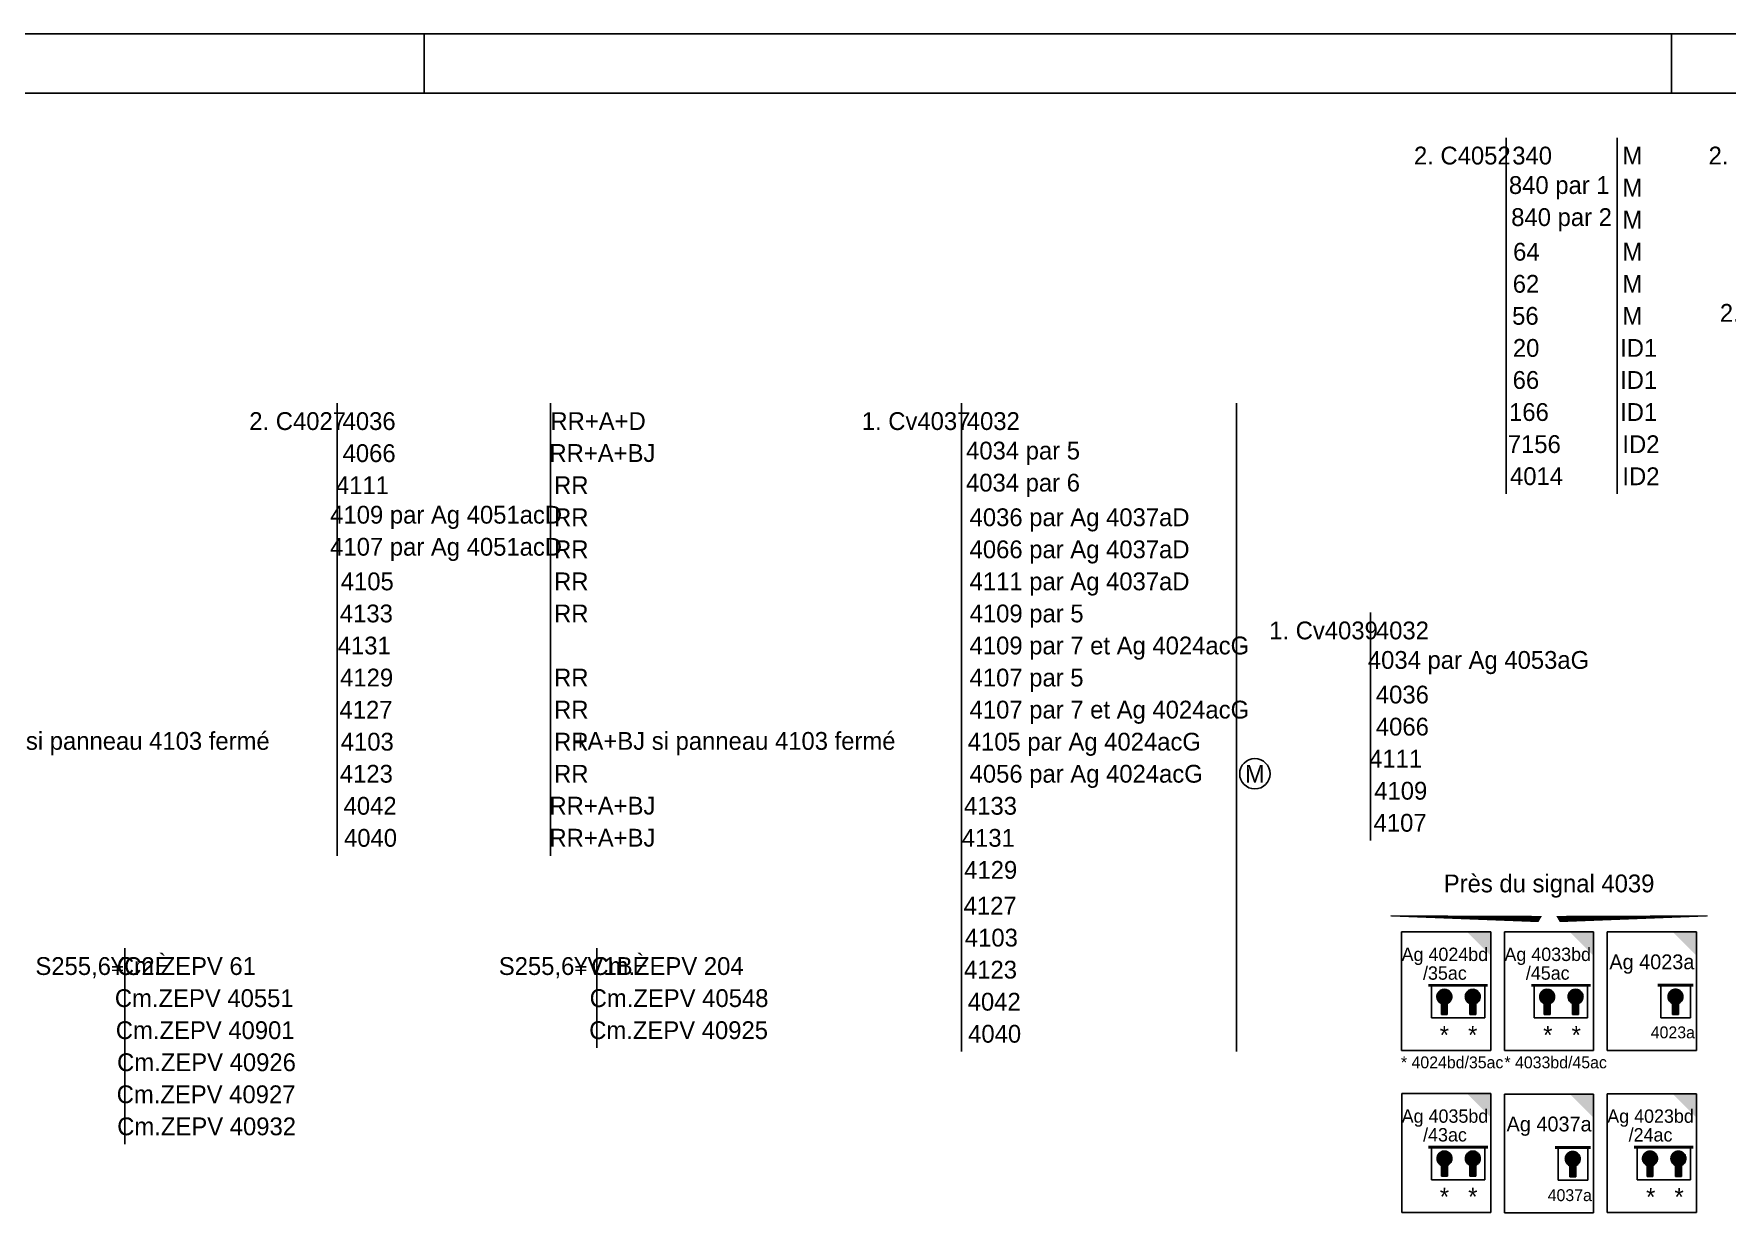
# Model space of a CAD drawing. Header units: metres. Extents: x 0 to 4410, y 0 to 594.
# Drawn here: x 1404.3 to 1689.3, y 395 to 594 of the extents above; entities that cross this region are included whole.
import ezdxf
from ezdxf.enums import TextEntityAlignment as Align

# ---------------------------------------------------------------- set-up
doc = ezdxf.new("R2010")
doc.units = ezdxf.units.M
doc.linetypes.add('CONTINU', pattern=[5000, 5000, 0])
doc.layers.add('FORMAT', color=7, linetype='Continuous')
doc.styles.add('es_norme', font='es_isocp.shx')

# ---------------------------------------------------------------- blocks, each defined once
blk = doc.blocks.new('*U75', base_point=(3008.06, 482.4))
at = {"color": 0, "linetype": 'Continuous'}
blk.add_line((2982.53, 486.9), (2982.53, 459.3), dxfattribs=at)
at = {"color": 0, "linetype": 'Continuous', "style": 'es_norme'}
for s, p in [('4127', (2987.36, 483.9)), ('4103', (2987.57, 478.5)), ('4123', (2987.42, 473.1)), ('4042', (2988.05, 467.7)), ('4040', (2988.12, 462.3))]:
    blk.add_text(s, height=3, dxfattribs=at).set_placement(p, align=Align.MIDDLE)
blk = doc.blocks.new('cap2c')
at = {"linetype": 'CONTINU'}
for p, q in [((-10, 5.5), (-10, 11)), ((-1, 11), (-1, 5.5)), ((-1, 5.5), (-10, 5.5))]:
    blk.add_line(p, q, dxfattribs=at)
at = {"linetype": 'CONTINU', "const_width": 0.5}
blk.add_lwpolyline([(-0.5, 11), (-10.5, 11)], dxfattribs=at)
blk = doc.blocks.new('CLEP')
for points in [[(-1.11, 0.64), (1.11, 0.64), (-1.28, 0), (1.28, 0)], [(-1.28, 0), (1.28, 0), (-1.11, -0.64), (1.11, -0.64)], [(-0.64, 1.11), (0.64, 1.11), (-1.11, 0.64), (1.11, 0.64)], [(0, 1.28), (0, 1.28), (-0.64, 1.11), (0.64, 1.11)], [(-1.11, -0.64), (1.11, -0.64), (-0.64, -1.11), (0.64, -1.11)], [(-0.64, -1.11), (0.64, -1.11), (-0.5, -1.14), (0.5, -1.14)], [(-0.5, -1.14), (0.5, -1.14), (-0.5, -3), (0.5, -3)]]:
    blk.add_solid(points)
blk = doc.blocks.new('cap1c')
at = {"linetype": 'CONTINU'}
for p, q in [((-6, 11), (-6, 5.5)), ((-1, 5.5), (-1, 11)), ((-6, 5.5), (-1, 5.5))]:
    blk.add_line(p, q, dxfattribs=at)
at = {"linetype": 'CONTINU', "const_width": 0.5}
blk.add_lwpolyline([(-0.5, 11), (-6.5, 11)], dxfattribs=at)
blk = doc.blocks.new('*U156', base_point=(2225.19, 475.5))
at = {"color": 0, "linetype": 'Continuous'}
blk.add_line((2242.25, 480), (2242.25, 441.6), dxfattribs=at)
at = {"color": 0, "linetype": 'Continuous', "style": 'es_norme'}
blk.add_text('1. Cv4039', height=3, dxfattribs=at).set_placement((2225.19, 475.5))
for s, p in [('4032', (2247.62, 477)), ('4034 par Ag 4053aG', (2260.43, 471.6)), ('4036', (2247.61, 466.2)), ('4066', (2247.61, 460.8)), ('4111', (2246.48, 455.4)), ('4109', (2247.34, 450)), ('4107', (2247.23, 444.6))]:
    blk.add_text(s, height=3, dxfattribs=at).set_placement(p, align=Align.MIDDLE)
blk = doc.blocks.new('com1c')
at = {"linetype": 'CONTINU'}
for p, q in [((0, 0), (0, 20)), ((0, 20), (15, 20)), ((15, 20), (15, 0)), ((10.98, 7.93), (10.98, 6.08)), ((10.98, 6.08), (11.98, 6.08)), ((11.98, 6.08), (11.98, 7.93)), ((15, 0), (0, 0))]:
    blk.add_line(p, q, dxfattribs=at)
blk.add_arc((11.48, 9.08), 1.25, 293.5782, 246.4218, dxfattribs=at)
at = {"linetype": 'CONTINU', "style": 'es_norme'}
for tag, height, p in [('C000', 2.5, (7.5, 13.7)), ('000', 2, (11.53, 1.96))]:
    blk.add_attdef(tag, text='', height=height, dxfattribs=at).set_placement(p, align=Align.CENTER)
blk = doc.blocks.new('*U167', base_point=(1412.54, 435.48))
at = {"color": 0, "linetype": 'Continuous'}
blk.add_line((1427.59, 439.98), (1427.59, 406.98), dxfattribs=at)
at = {"color": 0, "linetype": 'Continuous', "style": 'es_norme'}
blk.add_text('S255,6¥C2È', height=3, dxfattribs=at).set_placement((1412.54, 435.48))
for s, p in [('Cm.ZEPV 61', (1437.96, 436.98)), ('Cm.ZEPV 40551', (1440.96, 431.58)), ('Cm.ZEPV 40901', (1441.12, 426.18)), ('Cm.ZEPV 40926', (1441.34, 420.78)), ('Cm.ZEPV 40927', (1441.27, 415.38)), ('Cm.ZEPV 40932', (1441.36, 409.98))]:
    blk.add_text(s, height=3, dxfattribs=at).set_placement(p, align=Align.MIDDLE)
blk = doc.blocks.new('*U168', base_point=(1458.77, 435.48))
at = {"color": 0, "linetype": 'Continuous'}
blk.add_line((1475.3, 439.98), (1475.3, 423.18), dxfattribs=at)
at = {"color": 0, "linetype": 'Continuous', "style": 'es_norme'}
blk.add_text('S255,6¥V1BÈ', height=3, dxfattribs=at).set_placement((1458.77, 435.48))
for s, p in [('Cm.ZEPV 204', (1487.17, 436.98)), ('Cm.ZEPV 40548', (1489.12, 431.58)), ('Cm.ZEPV 40925', (1489.04, 426.18))]:
    blk.add_text(s, height=3, dxfattribs=at).set_placement(p, align=Align.MIDDLE)
blk = doc.blocks.new('*U169', base_point=(1686.22, 572))
at = {"color": 0, "linetype": 'Continuous'}
blk.add_line((1703.75, 576.5), (1703.75, 559.7), dxfattribs=at)
at = {"color": 0, "linetype": 'Continuous', "style": 'es_norme'}
blk.add_text('2. Cv4056', height=3, dxfattribs=at).set_placement((1686.22, 572))
for s, p in [('66 par Ag 4061bdG', (1720.44, 573.5)), ('7156 par Ag 4045bdD', (1722.39, 568.1)), ('4014 par Ag 4045bdD', (1722.84, 562.7))]:
    blk.add_text(s, height=3, dxfattribs=at).set_placement(p, align=Align.MIDDLE)

msp = doc.modelspace()

# ---------------------------------------------------------------- linework, layer by layer
at = {"linetype": 'Continuous'}
for p, q in [((1652.126, 576.5), (1652.126, 516.5)), ((1670.816, 576.5), (1670.816, 516.5)), ((1455.363, 531.774), (1455.363, 455.574)), ((1491.275, 531.774), (1491.275, 455.574)), ((1560.432, 531.774), (1560.432, 450.174)), ((1606.731, 531.774), (1606.731, 450.174)), ((1606.731, 450.174), (1606.731, 422.574))]:
    msp.add_line(p, q, dxfattribs=at)
at = {"color": 0, "linetype": 'Continuous'}
for p, q in [((1609.841, 471.924), (1609.831, 471.924)), ((1609.831, 466.824), (1609.841, 466.824))]:
    msp.add_line(p, q, dxfattribs=at)
at = {"linetype": 'CONTINU'}
for p, q in [((1634.552, 442.733), (1649.552, 442.733)), ((1634.552, 422.733), (1634.552, 442.733)), ((1649.552, 442.733), (1649.552, 422.733)), ((1651.863, 442.735), (1666.863, 442.735)), ((1651.863, 422.735), (1651.863, 442.735)), ((1666.863, 442.735), (1666.863, 422.735)), ((1641.239, 430.666), (1641.239, 428.811)), ((1642.239, 428.811), (1642.239, 430.666)), ((1646.02, 430.666), (1646.02, 428.811)), ((1647.02, 428.811), (1647.02, 430.666)), ((1658.551, 430.667), (1658.551, 428.813)), ((1659.551, 428.813), (1659.551, 430.667)), ((1663.332, 430.667), (1663.332, 428.813)), ((1664.332, 428.813), (1664.332, 430.667)), ((1641.239, 428.811), (1642.239, 428.811)), ((1646.02, 428.811), (1647.02, 428.811)), ((1658.551, 428.813), (1659.551, 428.813)), ((1663.332, 428.813), (1664.332, 428.813)), ((1649.552, 422.733), (1634.552, 422.733)), ((1666.863, 422.735), (1651.863, 422.735)), ((1634.567, 415.489), (1649.567, 415.489)), ((1634.567, 395.489), (1634.567, 415.489)), ((1649.567, 415.489), (1649.567, 395.489)), ((1651.873, 395.427), (1651.873, 415.427)), ((1651.873, 415.427), (1666.873, 415.427)), ((1666.873, 415.427), (1666.873, 395.427)), ((1669.175, 415.48), (1684.175, 415.48)), ((1669.175, 395.48), (1669.175, 415.48)), ((1684.175, 415.48), (1684.175, 395.48)), ((1641.254, 403.421), (1641.254, 401.567)), ((1642.254, 401.567), (1642.254, 403.421)), ((1646.035, 403.421), (1646.035, 401.567)), ((1647.035, 401.567), (1647.035, 403.421)), ((1662.855, 403.36), (1662.855, 401.505)), ((1663.855, 401.505), (1663.855, 403.36)), ((1675.863, 403.413), (1675.863, 401.558)), ((1676.863, 401.558), (1676.863, 403.413)), ((1680.644, 403.413), (1680.644, 401.558)), ((1681.644, 401.558), (1681.644, 403.413)), ((1641.254, 401.567), (1642.254, 401.567)), ((1646.035, 401.567), (1647.035, 401.567)), ((1662.855, 401.505), (1663.855, 401.505)), ((1675.863, 401.558), (1676.863, 401.558)), ((1680.644, 401.558), (1681.644, 401.558)), ((1649.567, 395.489), (1634.567, 395.489)), ((1666.873, 395.427), (1651.873, 395.427)), ((1684.175, 395.48), (1669.175, 395.48))]:
    msp.add_line(p, q, dxfattribs=at)
at = {"linetype": 'Continuous'}
msp.add_lwpolyline([(1631.148, 442.837, 0, 0, 0), (1632.648, 445.435, 0.2, 1.069, 0), (1657.873, 444.9, 0, 0, 0), (1659.373, 447.498, 0, 0, 0), (1660.873, 444.9, 1.069, 0.2, 0), (1686.099, 445.435, 0, 0, 0), (1687.599, 442.837, 0, 0, 0)], format="xyseb", dxfattribs=at)
at = {"color": 0, "linetype": 'Continuous'}
for centre, start, end in [((1609.831, 469.374), 90, 270), ((1609.841, 469.374), 270, 90)]:
    msp.add_arc(centre, 2.55, start, end, dxfattribs=at)
at = {"linetype": 'CONTINU'}
for centre in [(1641.739, 431.811), (1646.52, 431.811), (1659.051, 431.813), (1663.832, 431.813), (1641.754, 404.567), (1646.535, 404.567), (1663.355, 404.505), (1676.363, 404.558), (1681.144, 404.558)]:
    msp.add_arc(centre, 1.25, 293.57818, 246.42182, dxfattribs=at)
at = {"linetype": 'Continuous'}
for points in [[(1649.552, 442.733), (1645.552, 442.733), (1649.552, 438.733)], [(1666.863, 442.735), (1662.863, 442.735), (1666.863, 438.735)], [(1684.175, 442.737), (1680.175, 442.737), (1684.175, 438.737)], [(1649.567, 415.489), (1645.567, 415.489), (1649.567, 411.489)], [(1666.873, 415.427), (1662.873, 415.427), (1666.873, 411.427)], [(1684.175, 415.48), (1680.175, 415.48), (1684.175, 411.48)]]:
    msp.add_solid(points, dxfattribs=at)
at = {"layer": 'FORMAT', "linetype": 'Continuous', "ltscale": 0.8}
for p, q in [((1470, 594), (1470, 584)), ((1680, 594), (1680, 584))]:
    msp.add_line(p, q, dxfattribs=at)
for points in [[(0, 0), (4410, 0), (4410, 594), (0, 594)], [(10, 10), (4400, 10), (4400, 584), (10, 584)]]:
    msp.add_lwpolyline(points, close=True, dxfattribs=at)

# ---------------------------------------------------------------- block references
at = {"linetype": 'Continuous'}
for name, p in [('*U169', (1686.223, 572)), ('*U156', (1612.251, 492.011)), ('*U75', (1585.966, 445.674)), ('*U167', (1404.538, 435.48)), ('*U168', (1482.548, 435.48)), ('cap2c', (1649.552, 422.733)), ('cap2c', (1666.863, 422.735)), ('cap1c', (1684.175, 422.737)), ('CLEP', (1641.739, 431.815)), ('CLEP', (1646.52, 431.815)), ('CLEP', (1659.051, 431.816)), ('CLEP', (1663.832, 431.816)), ('CLEP', (1680.657, 431.815)), ('cap2c', (1649.567, 395.489)), ('CLEP', (1641.754, 404.57)), ('CLEP', (1646.535, 404.57)), ('cap1c', (1666.873, 395.427)), ('CLEP', (1663.355, 404.509)), ('cap2c', (1684.175, 395.48)), ('CLEP', (1676.363, 404.562)), ('CLEP', (1681.144, 404.562))]:
    msp.add_blockref(name, p, dxfattribs=at)
ref = msp.add_blockref('com1c', (1669.175, 422.737), dxfattribs=at)
ref.add_attrib('C000', 'Ag 4023a', dxfattribs={"linetype": 'CONTINU', "height": 2.5, "style": 'es_norme'}).set_placement((1676.675, 436.437), align=Align.CENTER)
ref.add_attrib('000', '4023a', dxfattribs={"linetype": 'CONTINU', "height": 2, "style": 'es_norme'}).set_placement((1680.203, 424.805), align=Align.CENTER)

# ---------------------------------------------------------------- texts
at = {"linetype": 'Continuous', "style": 'es_norme'}
for s, p in [('2. C4052', (1636.623, 572)), ('2. C4054', (1688.123, 545.5)), ('2. C4027', (1440.541, 527.274)), ('1. Cv4037', (1543.659, 527.274))]:
    msp.add_text(s, height=3, dxfattribs=at).set_placement(p)
for s, p in [('340', (1656.517, 573.5)), ('M', (1673.396, 573.5)), ('840 par 1', (1661.081, 568.1)), ('M', (1673.396, 568.1)), ('840 par 2', (1661.471, 562.7)), ('M', (1673.396, 562.7)), ('64', (1655.545, 557.3)), ('M', (1673.396, 557.3)), ('62', (1655.485, 551.9)), ('M', (1673.396, 551.9)), ('56', (1655.38, 546.5)), ('M', (1673.396, 546.5)), ('20', (1655.505, 541.1)), ('ID1', (1674.446, 541.1)), ('66', (1655.47, 535.7)), ('ID1', (1674.446, 535.7)), ('4036', (1460.717, 528.774)), ('4032', (1565.802, 528.774)), ('166', (1655.98, 530.3)), ('4066', (1460.717, 523.374)), ('4034 par 5', (1570.811, 523.374)), ('7156', (1656.88, 524.9)), ('4111', (1459.593, 517.974)), ('4034 par 6', (1570.799, 517.974)), ('4014', (1657.256, 519.5)), ('4109 par Ag 4051acD', (1473.686, 512.574)), ('4107 par Ag 4051acD', (1473.681, 507.174)), ('4105', (1460.405, 501.774)), ('4133', (1460.255, 496.374)), ('4131', (1459.893, 490.974)), ('4129', (1460.3, 485.574)), ('4127', (1460.193, 480.174)), ('A+BJ si panneau 4103 fermé', (1418.049, 474.559)), ('4103', (1460.405, 474.774)), ('+A+BJ si panneau 4103 fermé', (1522.239, 474.554)), ('4123', (1460.255, 469.374)), ('4042', (1460.883, 463.974)), ('4133', (1565.324, 463.974)), ('4040', (1460.954, 458.574)), ('4131', (1564.962, 458.574)), ('4129', (1565.369, 453.174))]:
    msp.add_text(s, height=3, dxfattribs=at).set_placement(p, align=Align.MIDDLE)
at = {"color": 0, "linetype": 'Continuous', "style": 'es_norme'}
for s, p in [('RR+A+D', (1499.266, 528.774)), ('ID1', (1674.446, 530.3)), ('RR+A+BJ', (1499.992, 523.374)), ('ID2', (1674.836, 524.9)), ('RR', (1494.755, 517.974)), ('ID2', (1674.836, 519.5)), ('RR', (1494.755, 512.574)), ('RR', (1494.755, 507.174)), ('RR', (1494.755, 501.774)), ('RR', (1494.755, 496.374)), ('RR', (1494.755, 485.574)), ('RR', (1494.755, 480.174)), ('RR', (1494.755, 474.774)), ('RR', (1494.755, 469.374)), ('M', (1609.836, 469.374)), ('RR+A+BJ', (1499.992, 463.974)), ('RR+A+BJ', (1499.992, 458.574))]:
    msp.add_text(s, height=3, dxfattribs=at).set_placement(p, align=Align.MIDDLE)
at = {"linetype": 'Continuous', "style": 'es_norme'}
for s, height, p in [('4036 par Ag 4037aD', 3, (1561.812, 512.574)), ('4066 par Ag 4037aD', 3, (1561.812, 507.174)), ('4111 par Ag 4037aD', 3, (1561.812, 501.774)), ('4109 par 5', 3, (1561.817, 496.374)), ('4109 par 7 et Ag 4024acG', 3, (1561.812, 490.974)), ('4107 par 5', 3, (1561.812, 485.574)), ('4107 par 7 et Ag 4024acG', 3, (1561.812, 480.174)), ('4105 par Ag 4024acG', 3, (1561.499, 474.774)), ('4056 par Ag 4024acG', 3, (1561.812, 469.374)), ('* 4024bd/35ac', 2, (1634.426, 420.758)), ('* 4033bd/45ac', 2, (1651.851, 420.758))]:
    msp.add_text(s, height=height, dxfattribs=at).set_placement(p, align=Align.MIDDLE_LEFT)
msp.add_text('Près du signal 4039', height=3, dxfattribs=at).set_placement((1659.373, 448.498), align=Align.BOTTOM_CENTER)
at = {"linetype": 'CONTINU', "style": 'es_norme'}
for s, height, p in [('Ag 4024bd', 2.2523, (1641.829, 437.829)), ('Ag 4033bd', 2.2523, (1659.141, 437.831)), ('/35ac', 2.2523, (1641.829, 434.678)), ('/45ac', 2.2523, (1659.141, 434.68)), ('*', 3, (1641.734, 423.874)), ('*', 3, (1646.515, 423.874)), ('*', 3, (1659.159, 423.874)), ('*', 3, (1663.941, 423.874)), ('Ag 4035bd', 2.2523, (1641.844, 410.584)), ('Ag 4037a', 2.5, (1659.373, 409.127)), ('Ag 4023bd', 2.2523, (1676.453, 410.576)), ('/43ac', 2.2523, (1641.844, 407.434)), ('/24ac', 2.2523, (1676.453, 407.425)), ('*', 3, (1641.75, 396.63)), ('*', 3, (1646.531, 396.63)), ('4037a', 2, (1662.856, 397.389)), ('*', 3, (1676.484, 396.597)), ('*', 3, (1681.265, 396.597))]:
    msp.add_text(s, height=height, dxfattribs=at).set_placement(p, align=Align.CENTER)

doc.saveas('drawing.dxf')
